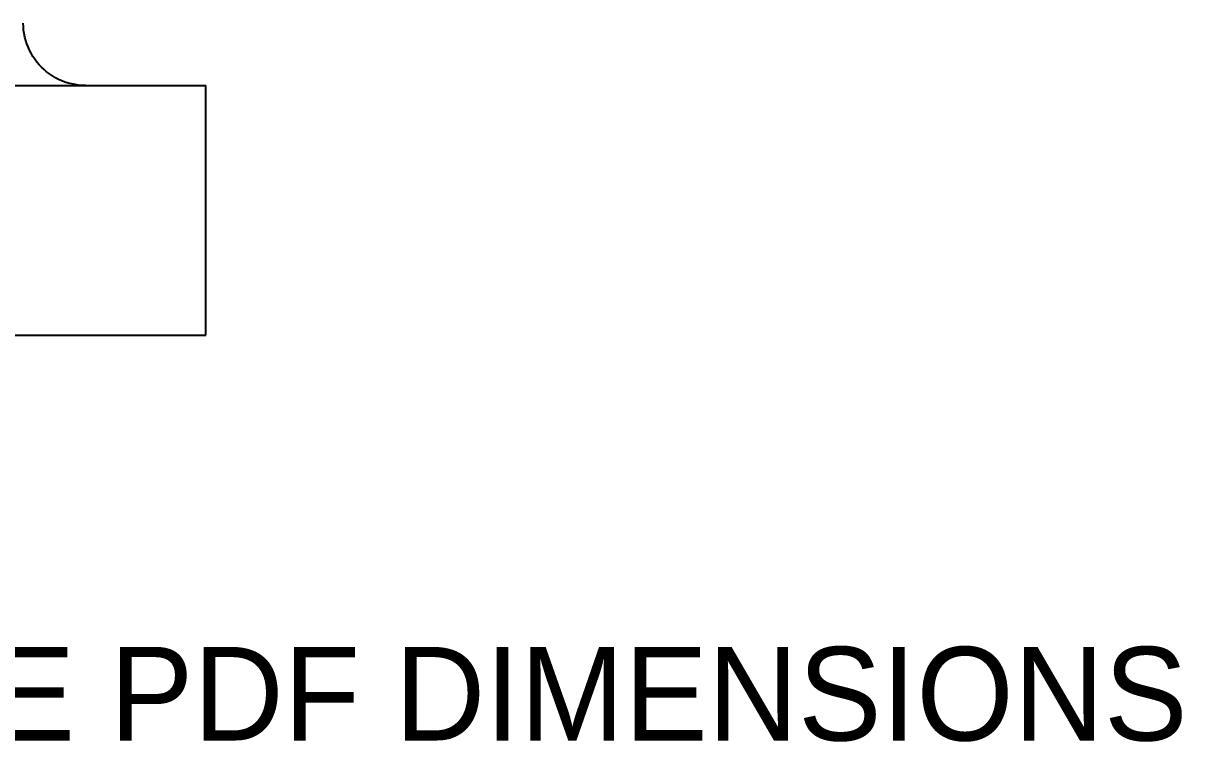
# Model space of a CAD drawing. Header units: millimetres. Extents: x -38 to 69, y -13 to 88.
# Drawn here: x 32 to 69.14, y -13.04 to 10 of the extents above; entities that cross this region are included whole.
import ezdxf

# ---------------------------------------------------------------- set-up
doc = ezdxf.new("R2010")
doc.units = ezdxf.units.MM
doc.layers.add('HIDDEN', color=8, linetype='Continuous')

msp = doc.modelspace()

# ---------------------------------------------------------------- linework, layer by layer
for points in [[(34, 8), (33.888, 8.006), (33.776, 8.013), (33.666, 8.031), (33.555, 8.05), (33.447, 8.081), (33.339, 8.112), (33.236, 8.155), (33.132, 8.198), (33.034, 8.252), (32.936, 8.307), (32.844, 8.371), (32.753, 8.436), (32.669, 8.511), (32.586, 8.586), (32.511, 8.669), (32.436, 8.753), (32.371, 8.844), (32.307, 8.936), (32.252, 9.034), (32.198, 9.132), (32.155, 9.236), (32.112, 9.339), (32.081, 9.447), (32.05, 9.555), (32.031, 9.666), (32.013, 9.776), (32.006, 9.888), (32, 10)], [(-37.85, 8), (37.85, 8)], [(37.85, 0), (37.85, 8)], [(-37.85, 0), (37.85, 0)]]:
    msp.add_lwpolyline(points)
at = {"layer": 'HIDDEN'}
for points in [[(34, 8), (33.888, 8.006), (33.776, 8.013), (33.666, 8.031), (33.555, 8.05), (33.447, 8.081), (33.339, 8.112), (33.236, 8.155), (33.132, 8.198), (33.034, 8.252), (32.936, 8.307), (32.844, 8.371), (32.753, 8.436), (32.669, 8.511), (32.586, 8.586), (32.511, 8.669), (32.436, 8.753), (32.371, 8.844), (32.307, 8.936), (32.252, 9.034), (32.198, 9.132), (32.155, 9.236), (32.112, 9.339), (32.081, 9.447), (32.05, 9.555), (32.031, 9.666), (32.013, 9.776), (32.006, 9.888), (32, 10)], [(-37.85, 8), (37.85, 8)], [(20, 8), (34, 8)], [(20, 8), (34, 8)], [(37.85, 0), (37.85, 8)], [(-37.85, 0), (37.85, 0)]]:
    msp.add_lwpolyline(points, dxfattribs=at)

# ---------------------------------------------------------------- texts
msp.add_text('35-LS75-H R2 FRONT / mm 1:1 / SEE PDF DIMENSIONS', height=3).set_placement((-35, -13))

doc.saveas('drawing.dxf')
